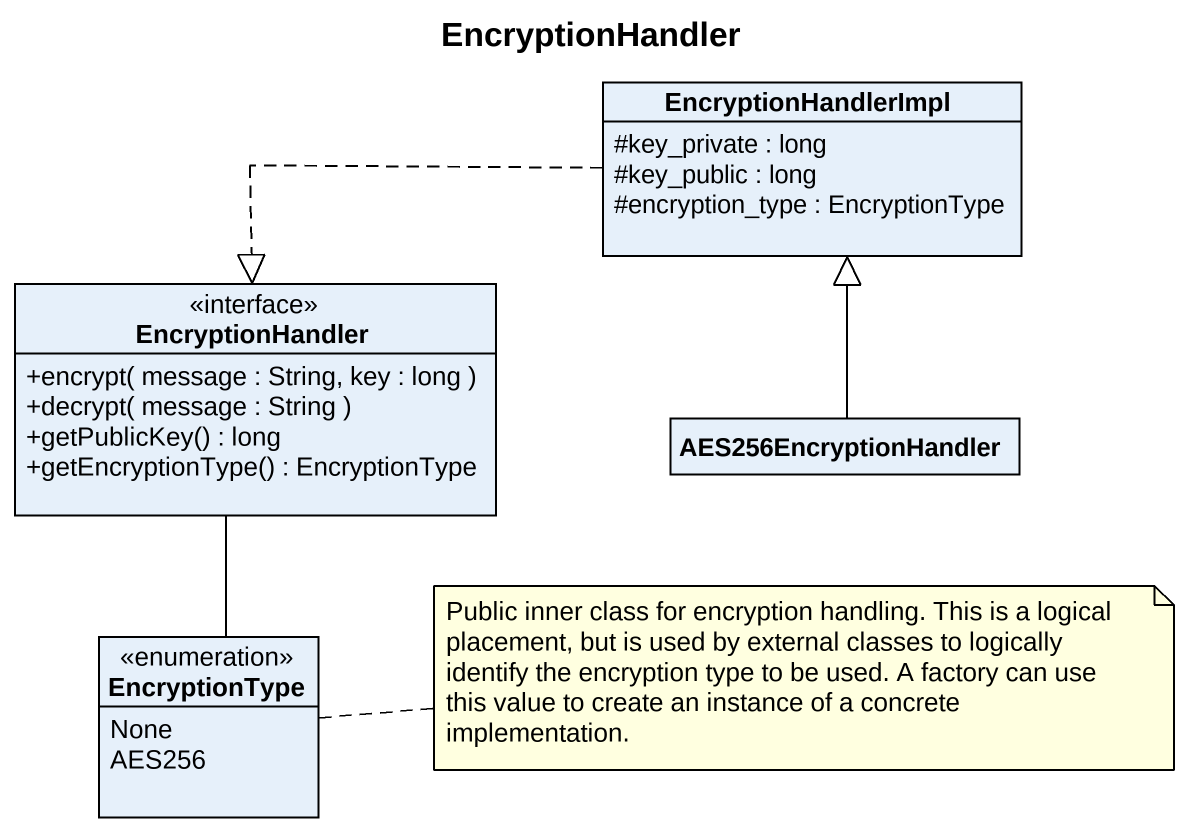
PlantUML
@startuml
title EncryptionHandler
hide circle
hide empty members
skinparam classAttributeIconSize 0
class EncryptionHandlerImpl {
  #key_private : long
  #key_public : long
  #encryption_type : EncryptionType
}
interface EncryptionHandler {
  +encrypt( message : String, key : long )
  +decrypt( message : String )
  +getPublicKey() : long
  +getEncryptionType() : EncryptionType
}
class AES256EncryptionHandler
enum EncryptionType {
  None
  AES256
}
EncryptionHandlerImpl .left.|> EncryptionHandler
EncryptionHandler -- EncryptionType
AES256EncryptionHandler -up-|> EncryptionHandlerImpl
note right of EncryptionType : Public inner class for encryption handling. This is a logical placement, but is used by external classes to logically identify the encryption type to be used. A factory can use this value to create an instance of a concrete implementation.
@enduml
